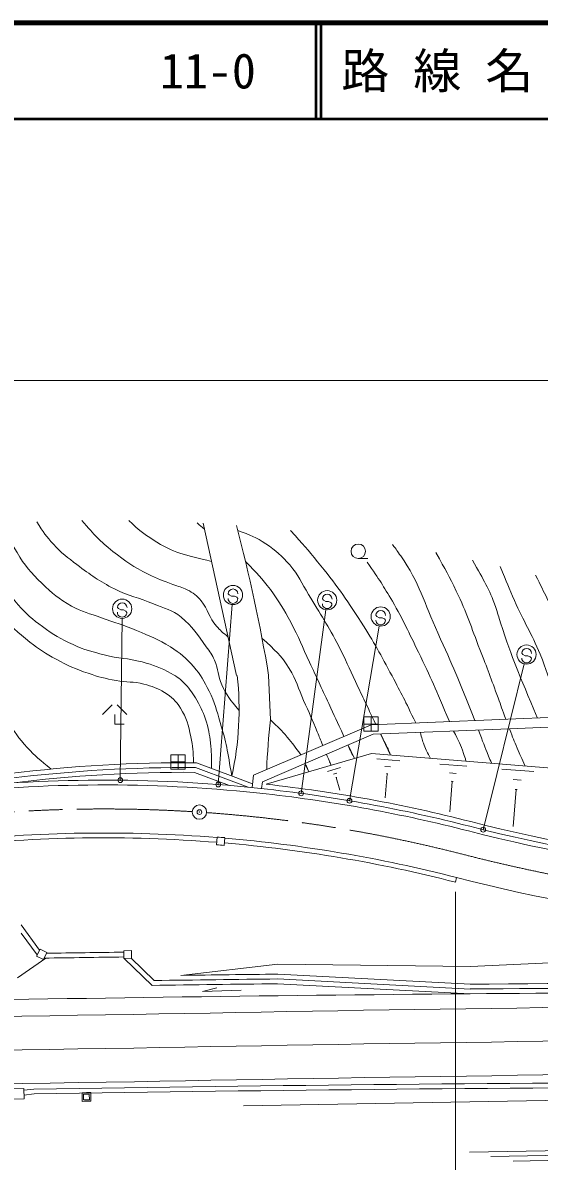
# Model space of a CAD drawing. Units: millimetres, scale not verified. Extents: x 40000 to 680000, y 20000 to 380000.
# Drawn here: x 147249 to 200976, y 261623 to 380000 of the extents above; entities that cross this region are included whole.
import ezdxf
from ezdxf.enums import TextEntityAlignment as Align

# ---------------------------------------------------------------- set-up
doc = ezdxf.new("R2010")
doc.units = ezdxf.units.MM
doc.header["$LTSCALE"] = 1000
doc.header["$PDMODE"] = 32
doc.header["$PDSIZE"] = 500
doc.linetypes.add('CHAIN', pattern=[18.5, 12, -1.5, 3.5, -1.5])
for name, color, linetype, lineweight in [('M-BGD', 7, 'Continuous', 13), ('M-BMK', 2, 'CHAIN', 13), ('M-BMK-SRVR', 3, 'Continuous', 13), ('M-STR-HTXT', 7, 'Continuous', 13), ('M-STR-STRC', 7, 'Continuous', 13), ('M-TTL', 2, 'Continuous', 140), ('M-TTL-LINE', 7, 'Continuous', 50), ('M-TTL-TXT', 7, 'Continuous', 13)]:
    doc.layers.add(name, color=color, linetype=linetype, lineweight=lineweight)
doc.styles.add('ＭＳ ゴシック', font='')
doc.styles.get('ＭＳ ゴシック').set_extended_font_data('MS Gothic')

msp = doc.modelspace()

# ---------------------------------------------------------------- linework, layer by layer
at = {"layer": 'M-BGD'}
for p, q in [((166022, 327957), (169496, 312137)), ((182150, 324298), (183150, 324298)), ((172828, 312162), (173008, 307530)), ((156561, 309086), (155561, 308086)), ((157061, 309086), (158061, 308086)), ((156811, 308086), (156811, 307086)), ((183485, 307012), (203607, 307817)), ((156811, 307086), (157811, 307086)), ((197878, 306587), (203795, 306824)), ((183710, 306020), (197878, 306587)), ((185513, 303841), (184453, 306050)), ((181094, 304897), (181768, 303495)), ((165310, 303058), (169128, 301627)), ((184068, 303457), (186466, 303262)), ((165126, 302059), (168769, 300694)), ((165218, 302559), (168944, 301162)), ((177010, 302109), (176602, 302968)), ((178934, 302149), (180318, 302552)), ((179574, 301885), (179920, 301985)), ((184909, 302664), (185509, 302616)), ((185150, 301921), (184947, 299421)), ((185075, 301927), (185225, 301914)), ((190647, 302923), (193461, 302695)), ((191634, 301993), (192337, 301936)), ((197091, 302400), (200400, 302132)), ((168944, 301162), (170684, 300518)), ((169128, 301627), (171146, 300880)), ((179824, 301507), (179911, 301532)), ((179868, 301520), (180248, 300214)), ((191917, 301120), (191660, 297956)), ((191829, 301127), (192005, 301113)), ((198252, 301307), (199079, 301240)), ((198585, 300281), (198271, 296413)), ((198481, 300289), (198688, 300272)), ((167410, 294535), (167474, 295333)), ((168207, 294469), (168271, 295267)), ((192373, 291123), (192249, 290638)), ((149000, 283578), (147083, 286187)), ((148749, 283075), (147098, 285323)), ((148688, 282952), (149404, 282595)), ((149404, 282595), (149761, 283311)), ((157752, 283516), (158552, 283528)), ((157752, 283516), (157764, 282716)), ((158552, 283528), (158564, 282728)), ((193825, 281856), (223825, 283253)), ((149659, 282742), (146689, 280694)), ((157764, 282716), (158564, 282728)), ((157811, 282717), (160703, 279908)), ((158518, 282727), (160904, 280410)), ((163709, 280950), (173781, 282125)), ((173781, 282125), (193825, 281856)), ((173754, 280577), (193814, 279531)), ((173768, 281077), (193840, 280030)), ((165963, 279274), (167423, 279637)), ((165963, 279274), (169961, 279397)), ((173735, 280077), (193788, 279031)), ((145366, 269168), (147366, 269201)), ((147366, 269201), (147384, 268101)), ((148391, 269120), (147369, 269001)), ((153422, 268749), (153436, 267849)), ((154322, 268763), (154336, 267863)), ((170195, 267375), (283361, 269458)), ((145384, 268068), (147384, 268101)), ((148422, 268621), (147377, 268499)), ((153574, 268601), (153583, 268002)), ((154174, 268610), (154183, 268011)), ((193733, 262557), (243877, 263480)), ((195935, 262098), (243877, 262980)), ((198253, 261640), (243877, 262480))]:
    msp.add_line(p, q, dxfattribs=at)
for points in [[(171103, 300476), (171241, 301755), (183485, 307012)], [(172097, 300372), (172172, 301067), (183710, 306020)], [(172586, 300822), (183516, 304003), (203115, 302413)], [(148688, 282952), (149045, 283668), (149761, 283311)]]:
    msp.add_lwpolyline(points, dxfattribs=at)
msp.add_circle((182150, 325048), 750, dxfattribs=at)
for centre, radius, start, end in [((-170, 283023), 175434, 9.56089, 14.76227), ((137621, 308591), 32133, 347.57069, 6.32087), ((245539, 299607), 72962, 173.76562, 177.84486), ((164292, 152062), 151000, 89.61396, 97.00295), ((164292, 152062), 150500, 89.64776, 96.99187), ((164292, 152062), 150000, 89.68169, 96.99187), ((155709, 148252), 153000, 83.6268, 96.07119), ((155709, 148252), 152500, 83.64971, 96.05877), ((155709, 148252), 153500, 75.60695, 83.68757), ((155709, 148252), 152500, 75.60695, 83.64971), ((155709, 148252), 153000, 75.60695, 83.62681), ((237737, 467895), 177500, 255.60711, 272.34998), ((237737, 467895), 177000, 255.60711, 272.34998), ((237737, 467895), 176500, 255.60711, 272.34998), ((155709, 148252), 147500, 85.42687, 96.3194), ((155709, 148252), 147000, 85.42686, 96.31956), ((155709, 148253), 147550, 85.11599, 85.42666), ((155709, 148252), 147500, 75.60695, 85.11607), ((155709, 148253), 146750, 85.11428, 85.42666), ((155709, 148252), 147000, 75.60695, 85.11501), ((237737, 467895), 182500, 255.60711, 272.34998), ((245224, -5730998), 6015000, 90.83323, 90.90969), ((245224, -5730998), 6014500, 90.83321, 90.91216), ((245224, -5730998), 6012000, 90.68114, 90.80363), ((245224, -5730998), 6012500, 90.68096, 90.77682), ((245224, -5730998), 6011500, 90.68139, 90.8056), ((245224, -5730998), 6011250, 89.268, 90.49035), ((245224, -5730998), 6010750, 89.44564, 90.49035), ((245224, -5730998), 6010250, 90.49035, 91.70836), ((245224, -5730998), 6010250, 89.44564, 90.49035), ((280523, -5730387), 6008500, 90.34948, 91.16122), ((245224, -5730998), 6008500, 90.82457, 91.70979), ((280522, -5730387), 6005000, 90.34967, 91.16141), ((245224, -5730998), 6005000, 90.82457, 91.71265), ((280521, -5730387), 6001500, 90.34986, 91.1616), ((245224, -5730998), 6001500, 90.82457, 91.71551), ((245224, -5730998), 6000900, 90.20387, 90.9246), ((245224, -5730998), 6000400, 90.20387, 90.92437), ((245229, -5730999), 6000450, 90.86807, 90.87666), ((245229, -5730999), 5999550, 90.86807, 90.87666), ((245229, -5730999), 6000300, 90.86948, 90.87522), ((245229, -5730999), 5999700, 90.86948, 90.87522)]:
    msp.add_arc(centre, radius, start, end, dxfattribs=at)
for points, knots in [([(145276, 327950), (145788, 326532), (145996, 326038), (146655, 324915), (147466, 323536), (148082, 322846), (149224, 321726), (150313, 320660), (150997, 320107), (152321, 319351), (153452, 318706), (154207, 318597), (155426, 318137), (156850, 317599), (157688, 317401), (159090, 316808), (160494, 316213), (161324, 315936), (162603, 315105), (163641, 314431), (164201, 313981), (165017, 313050), (165793, 312165), (166108, 311561), (166638, 310510), (167246, 309305), (167389, 308542), (167786, 307252), (168442, 305121), (168535, 304312), (169001, 301675)], [0, 0, 0, 0, 1, 1, 1, 2, 2, 2, 3, 3, 3, 4, 4, 4, 5, 5, 5, 6, 6, 6, 7, 7, 7, 8, 8, 8, 9, 9, 9, 10, 10, 10, 10]), ([(148708, 328116), (149429, 326992), (149684, 326614), (150452, 325770), (151300, 324839), (151880, 324413), (152887, 323657), (154339, 322567), (155174, 321958), (156791, 321131), (158299, 320360), (159283, 320246), (160838, 319572), (161985, 319075), (162785, 319015), (163726, 318192), (164914, 317153), (165441, 316409), (166344, 315115), (166712, 314587), (166950, 314301), (167199, 313708), (167600, 312753), (167531, 312112), (167952, 311165), (168458, 310025), (168834, 309615), (169741, 308521)], [0, 0, 0, 0, 1, 1, 1, 2, 2, 2, 3, 3, 3, 4, 4, 4, 5, 5, 5, 6, 6, 6, 7, 7, 7, 8, 8, 8, 9, 9, 9, 9]), ([(153389, 328237), (154766, 326677), (155229, 326142), (156619, 325035), (157953, 323971), (158771, 323443), (160293, 322670), (161264, 322176), (161850, 321987), (162865, 321591), (163442, 321365), (163813, 321349), (164354, 321046), (164984, 320693), (165341, 320453), (165808, 319902), (166584, 318985), (166583, 318153), (167395, 317268), (167827, 316796), (168016, 316604), (168597, 316155)], [0, 0, 0, 0, 1, 1, 1, 2, 2, 2, 3, 3, 3, 4, 4, 4, 5, 5, 5, 6, 6, 6, 7, 7, 7, 7]), ([(158300, 328234), (159325, 327236), (159772, 326924), (160821, 326229), (162930, 324833), (164111, 324706), (166894, 323983)], [0, 0, 0, 0, 1, 1, 1, 2, 2, 2, 2]), ([(150204, 302403), (148996, 303357), (148591, 303679), (147709, 304650), (146811, 305640), (146367, 306259), (145684, 307408), (144704, 309056), (144346, 310086), (143590, 311848), (142858, 313557), (142485, 314531), (141866, 316285), (141403, 317596), (141161, 318338), (140777, 319676), (140327, 321246), (140086, 322130), (139724, 323724), (139393, 325180), (139301, 325672), (138976, 327473)], [0, 0, 0, 0, 1, 1, 1, 2, 2, 2, 3, 3, 3, 4, 4, 4, 5, 5, 5, 6, 6, 6, 7, 7, 7, 7]), ([(140801, 327634), (140972, 326512), (141045, 326166), (141285, 325244), (141629, 323919), (141834, 323156), (142486, 321952), (143263, 320515), (143823, 319767), (144889, 318528), (145976, 317263), (146687, 316633), (147994, 315595), (148985, 314807), (149604, 314440), (150711, 313825), (151960, 313130), (152713, 312828), (154062, 312357), (155164, 311972), (155807, 311818), (156955, 311606), (158079, 311399), (158751, 311523), (159856, 311232), (160726, 311002), (161233, 310849), (161989, 310358), (162750, 309864), (163173, 309508), (163658, 308739), (164318, 307690), (164474, 306966), (164733, 305753), (164954, 304719), (164984, 304289), (165022, 303060)], [0, 0, 0, 0, 1, 1, 1, 2, 2, 2, 3, 3, 3, 4, 4, 4, 5, 5, 5, 6, 6, 6, 7, 7, 7, 8, 8, 8, 9, 9, 9, 10, 10, 10, 11, 11, 11, 12, 12, 12, 12]), ([(166883, 302469), (166900, 303537), (166899, 303871), (166810, 304763), (166711, 305755), (166645, 306321), (166349, 307273), (166062, 308200), (165835, 308707), (165350, 309548), (164949, 310243), (164701, 310631), (164152, 311216), (163661, 311738), (163324, 311986), (162700, 312338), (161587, 312964), (160887, 313193), (159656, 313534), (158148, 313953), (157231, 313874), (155718, 314274), (154435, 314613), (153696, 314782), (152492, 315339), (151176, 315946), (150452, 316347), (149289, 317211), (148226, 318000), (147640, 318482), (146773, 319483), (145801, 320607), (145286, 321278), (144539, 322562), (144108, 323302), (143910, 323742), (143578, 324531), (143064, 325750), (142976, 326248), (142601, 327774)], [0, 0, 0, 0, 1, 1, 1, 2, 2, 2, 3, 3, 3, 4, 4, 4, 5, 5, 5, 6, 6, 6, 7, 7, 7, 8, 8, 8, 9, 9, 9, 10, 10, 10, 11, 11, 11, 12, 12, 12, 13, 13, 13, 13]), ([(169606, 327219), (170973, 326712), (171481, 326520), (172542, 325822), (173626, 325109), (174165, 324589), (175027, 323620), (175969, 322562), (176237, 321769), (176972, 320558), (178238, 318473), (179004, 317333), (180123, 315166), (180851, 313757), (181184, 312930), (181863, 311497), (182691, 309753), (182949, 309209), (183982, 307032)], [0, 0, 0, 0, 1, 1, 1, 2, 2, 2, 3, 3, 3, 4, 4, 4, 5, 5, 5, 6, 6, 6, 6]), ([(175116, 327203), (176487, 325701), (176856, 325254), (177917, 323959), (179831, 321620), (180818, 320231), (182444, 317683), (183802, 315556), (184476, 314309), (185666, 312083), (186673, 310198), (186990, 309559), (188130, 307198)], [0, 0, 0, 0, 1, 1, 1, 2, 2, 2, 3, 3, 3, 4, 4, 4, 4]), ([(185706, 325735), (186132, 325219), (186239, 325029), (186563, 324565), (188553, 321715), (188993, 319715), (190433, 316551), (192032, 313037), (192504, 311843), (194279, 307444)], [0, 0, 0, 0, 1, 1, 1, 2, 2, 2, 3, 3, 3, 3]), ([(190221, 324913), (191288, 323044), (191576, 322489), (192349, 320888), (193459, 318588), (193875, 317208), (194806, 314830), (195571, 312877), (195978, 311774), (196692, 309801), (197007, 308932), (197108, 308656), (197490, 307572)], [0, 0, 0, 0, 1, 1, 1, 2, 2, 2, 3, 3, 3, 4, 4, 4, 4]), ([(170424, 323989), (171689, 322692), (172090, 322278), (173003, 321056), (173940, 319804), (174377, 319035), (175127, 317663), (175984, 316095), (176316, 315141), (177072, 313522), (177859, 311836), (178295, 310890), (179079, 309203), (179696, 307873), (179889, 307458), (180660, 305799)], [0, 0, 0, 0, 1, 1, 1, 2, 2, 2, 3, 3, 3, 4, 4, 4, 5, 5, 5, 5]), ([(191630, 307338), (190148, 310824), (189762, 311782), (188410, 314559), (187394, 316645), (186868, 317841), (185695, 319844), (184741, 321474), (184380, 322028), (183089, 323918)], [0, 0, 0, 0, 1, 1, 1, 2, 2, 2, 3, 3, 3, 3]), ([(194024, 324127), (195261, 321901), (195747, 321236), (196446, 319214), (196659, 318595), (196746, 318238), (196947, 317615), (198213, 313682), (198839, 312423), (200757, 307749)], [0, 0, 0, 0, 1, 1, 1, 2, 2, 2, 3, 3, 3, 3]), ([(196927, 323470), (197608, 321754), (197805, 321294), (198406, 319916), (199373, 317703), (200140, 316565), (201076, 314338), (201742, 312753), (201926, 311792), (202578, 310201), (202963, 309263), (203093, 308949), (203607, 307817)], [0, 0, 0, 0, 1, 1, 1, 2, 2, 2, 3, 3, 3, 4, 4, 4, 4]), ([(200604, 322564), (201654, 320420), (201919, 319874), (202750, 318145), (203744, 316074), (204415, 314964), (205264, 312830), (205870, 311307), (206066, 310765), (206670, 308876)], [0, 0, 0, 0, 1, 1, 1, 2, 2, 2, 3, 3, 3, 3]), ([(172136, 316007), (173530, 314725), (174095, 314250), (174973, 312841), (175724, 311636), (175893, 310826), (176470, 309529), (177035, 308258), (177354, 307547), (177886, 306261), (178113, 305713), (178186, 305537), (178459, 304854)], [0, 0, 0, 0, 1, 1, 1, 2, 2, 2, 3, 3, 3, 4, 4, 4, 4]), ([(173008, 307530), (173861, 306717), (174120, 306476), (174757, 305731), (175350, 305037), (175541, 304770), (176172, 303872)], [0, 0, 0, 0, 1, 1, 1, 2, 2, 2, 2]), ([(184453, 306050), (184720, 305582), (184794, 305448), (184989, 305050), (185216, 304588), (185280, 304422), (185513, 303841)], [0, 0, 0, 0, 1, 1, 1, 2, 2, 2, 2]), ([(188610, 306216), (188760, 305597), (188811, 305403), (188999, 304902), (189211, 304335), (189324, 304137), (189667, 303504)], [0, 0, 0, 0, 1, 1, 1, 2, 2, 2, 2]), ([(192068, 306355), (192601, 305281), (192799, 304969), (193109, 304019), (193213, 303704), (193255, 303591), (193353, 303205)], [0, 0, 0, 0, 1, 1, 1, 2, 2, 2, 2]), ([(194658, 306458), (195143, 305151), (195258, 304797), (195700, 303755), (195827, 303454), (195867, 303355), (196032, 302988)], [0, 0, 0, 0, 1, 1, 1, 2, 2, 2, 2]), ([(197878, 306587), (198249, 305616), (198348, 305357), (198677, 304580), (198989, 303841), (199100, 303602), (199515, 302706)], [0, 0, 0, 0, 1, 1, 1, 2, 2, 2, 2]), ([(181094, 304897), (181236, 304542), (181276, 304442), (181413, 304159), (181541, 303894), (181591, 303806), (181768, 303495)], [0, 0, 0, 0, 1, 1, 1, 2, 2, 2, 2]), ([(178845, 303932), (178971, 303622), (179003, 303541), (179111, 303293), (179197, 303094), (179226, 303031), (179337, 302787)], [0, 0, 0, 0, 1, 1, 1, 2, 2, 2, 2]), ([(176617, 302936), (176752, 302717), (176798, 302650), (176883, 302451), (176940, 302320), (176959, 302271), (177010, 302109)], [0, 0, 0, 0, 1, 1, 1, 2, 2, 2, 2])]:
    msp.add_open_spline(points, degree=3, knots=knots, dxfattribs=at)
msp.add_open_spline([(166158, 327336), (165773, 327664), (165773, 327664), (165387, 327992)], degree=3, dxfattribs=at)
for p in [(157395, 301243), (167582, 300791), (176203, 299874), (181243, 299107), (195143, 296096)]:
    msp.add_point(p, dxfattribs=at)
at = {"layer": 'M-BMK'}
for centre, radius, start, end in [((155709, 148252), 150000, 86.49496, 105.61292), ((155709, 148252), 150000, 75.60698, 85.922), ((237738, 467895), 180000, 255.60698, 272.34994)]:
    msp.add_arc(centre, radius, start, end, dxfattribs=at)
at = {"layer": 'M-BMK-SRVR'}
for p, q in [((182734, 306336), (182734, 307836)), ((182734, 307836), (184234, 307836)), ((183484, 306336), (183484, 307836)), ((184234, 307836), (184234, 306336)), ((184234, 307086), (182734, 307086)), ((184234, 306336), (182734, 306336)), ((162658, 302397), (162658, 303897)), ((162658, 303897), (164158, 303897)), ((164158, 303147), (162658, 303147)), ((163408, 302397), (163408, 303897)), ((164158, 303897), (164158, 302397)), ((164158, 302397), (162658, 302397))]:
    msp.add_line(p, q, dxfattribs=at)
msp.add_circle((165628, 297924), 750, dxfattribs=at)
msp.add_point((165628, 297924), dxfattribs=at)
at = {"layer": 'M-STR-HTXT'}
for p, q in [((105110, 342796), (564696, 342796)), ((192249, 289638), (192249, 248490))]:
    msp.add_line(p, q, dxfattribs=at)
at = {"layer": 'M-STR-STRC'}
for p, q in [((168716, 320511), (168617, 320629)), ((168961, 320372), (168716, 320511)), ((169262, 320369), (168961, 320372)), ((169507, 320258), (169262, 320369)), ((169613, 320121), (169507, 320258)), ((178518, 319969), (178419, 320087)), ((178763, 319829), (178518, 319969)), ((179064, 319827), (178763, 319829)), ((179309, 319715), (179064, 319827)), ((179415, 319579), (179309, 319715)), ((157192, 319084), (157093, 319202)), ((157437, 318945), (157192, 319084)), ((157738, 318942), (157437, 318945)), ((157983, 318831), (157738, 318942)), ((158089, 318694), (157983, 318831)), ((167582, 300791), (169038, 319503)), ((176203, 299874), (178784, 318967)), ((157395, 301243), (157581, 318073)), ((181243, 299107), (184318, 317276)), ((184086, 318273), (183986, 318391)), ((184331, 318134), (184086, 318273)), ((184631, 318131), (184331, 318134)), ((184877, 318019), (184631, 318131)), ((184982, 317883), (184877, 318019)), ((199258, 314317), (199159, 314435)), ((199503, 314177), (199258, 314317)), ((199804, 314175), (199503, 314177)), ((200049, 314063), (199804, 314175)), ((200155, 313927), (200049, 314063)), ((195143, 296096), (199417, 313335))]:
    msp.add_line(p, q, dxfattribs=at)
for centre in [(169116, 320500), (178918, 319958), (157592, 319073), (184485, 318262), (199658, 314306)]:
    msp.add_circle(centre, 1000, dxfattribs=at)
for centre, start, end in [((169117, 320625), 359.55488, 179.55488), ((157593, 319198), 359.55488, 179.55488), ((169113, 320125), 179.55488, 359.55488), ((178919, 320083), 359.55488, 179.55488), ((157589, 318698), 179.55488, 359.55488), ((178915, 319583), 179.55488, 359.55488), ((184486, 318387), 359.55488, 179.55488), ((184482, 317887), 179.55488, 359.55488), ((199659, 314431), 359.55488, 179.55488), ((199655, 313931), 179.55488, 359.55488)]:
    msp.add_arc(centre, 500, start, end, dxfattribs=at)
at = {"layer": 'M-TTL'}
msp.add_line((680000, 380000), (40000, 380000), dxfattribs=at)
at = {"layer": 'M-TTL-LINE'}
for p, q in [((177750, 380000), (177750, 370000)), ((178250, 380000), (178250, 370000)), ((40000, 370000), (680000, 370000))]:
    msp.add_line(p, q, dxfattribs=at)

# ---------------------------------------------------------------- texts
at = {"layer": 'M-TTL-TXT', "style": 'ＭＳ ゴシック'}
for s, p in [('11-0', (161521, 375000)), ('路 線 名', (180380, 375000))]:
    msp.add_text(s, height=3666, dxfattribs=at).set_placement(p, align=Align.MIDDLE_LEFT)

doc.saveas('drawing.dxf')
